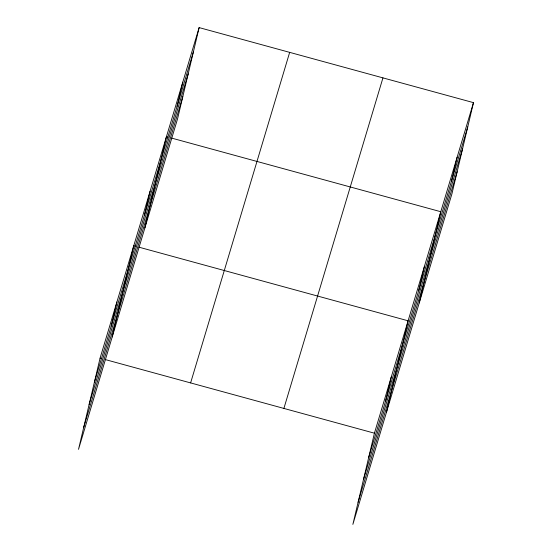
<?xml version="1.0" encoding="UTF-8"?>
<svg xmlns="http://www.w3.org/2000/svg" width="552" height="552" viewBox="0 0 552 552"><rect width="100%" height="100%" fill="white"/><g stroke="black" fill="none" stroke-linecap="round" stroke-linejoin="round"><path stroke-width="0.83" d="M199.134 27.6L100.078 358.144L78.515 449.356L177.572 118.811L199.134 27.6L473.485 102.644L451.922 193.855L352.866 524.4L374.428 433.189L473.485 102.644M111.187 326.184L116.914 301.951M112.194 336.968L133.756 245.757L135.419 246.213M144.376 215.452L150.103 191.22M144.886 227.893L166.442 136.682L168.105 137.137M177.061 106.37L182.788 82.138M385.537 401.228L391.264 376.995M386.545 412.013L408.107 320.802L138.738 247.123M418.726 290.497L424.453 266.264M419.237 302.938L440.8 211.726L171.43 138.041M451.412 181.415L457.139 157.182M94.351 382.377L193.407 51.833M89.12 404.478L188.184 73.933M83.738 427.255L182.795 96.71M190.612 382.909L289.669 52.364M283.894 408.425L382.95 77.88M368.702 457.422L467.758 126.877M363.471 479.522L462.535 148.978M358.089 502.299L457.153 171.755M100.078 358.144L101.734 358.6M105.059 359.511L374.428 433.189"/></g></svg>
